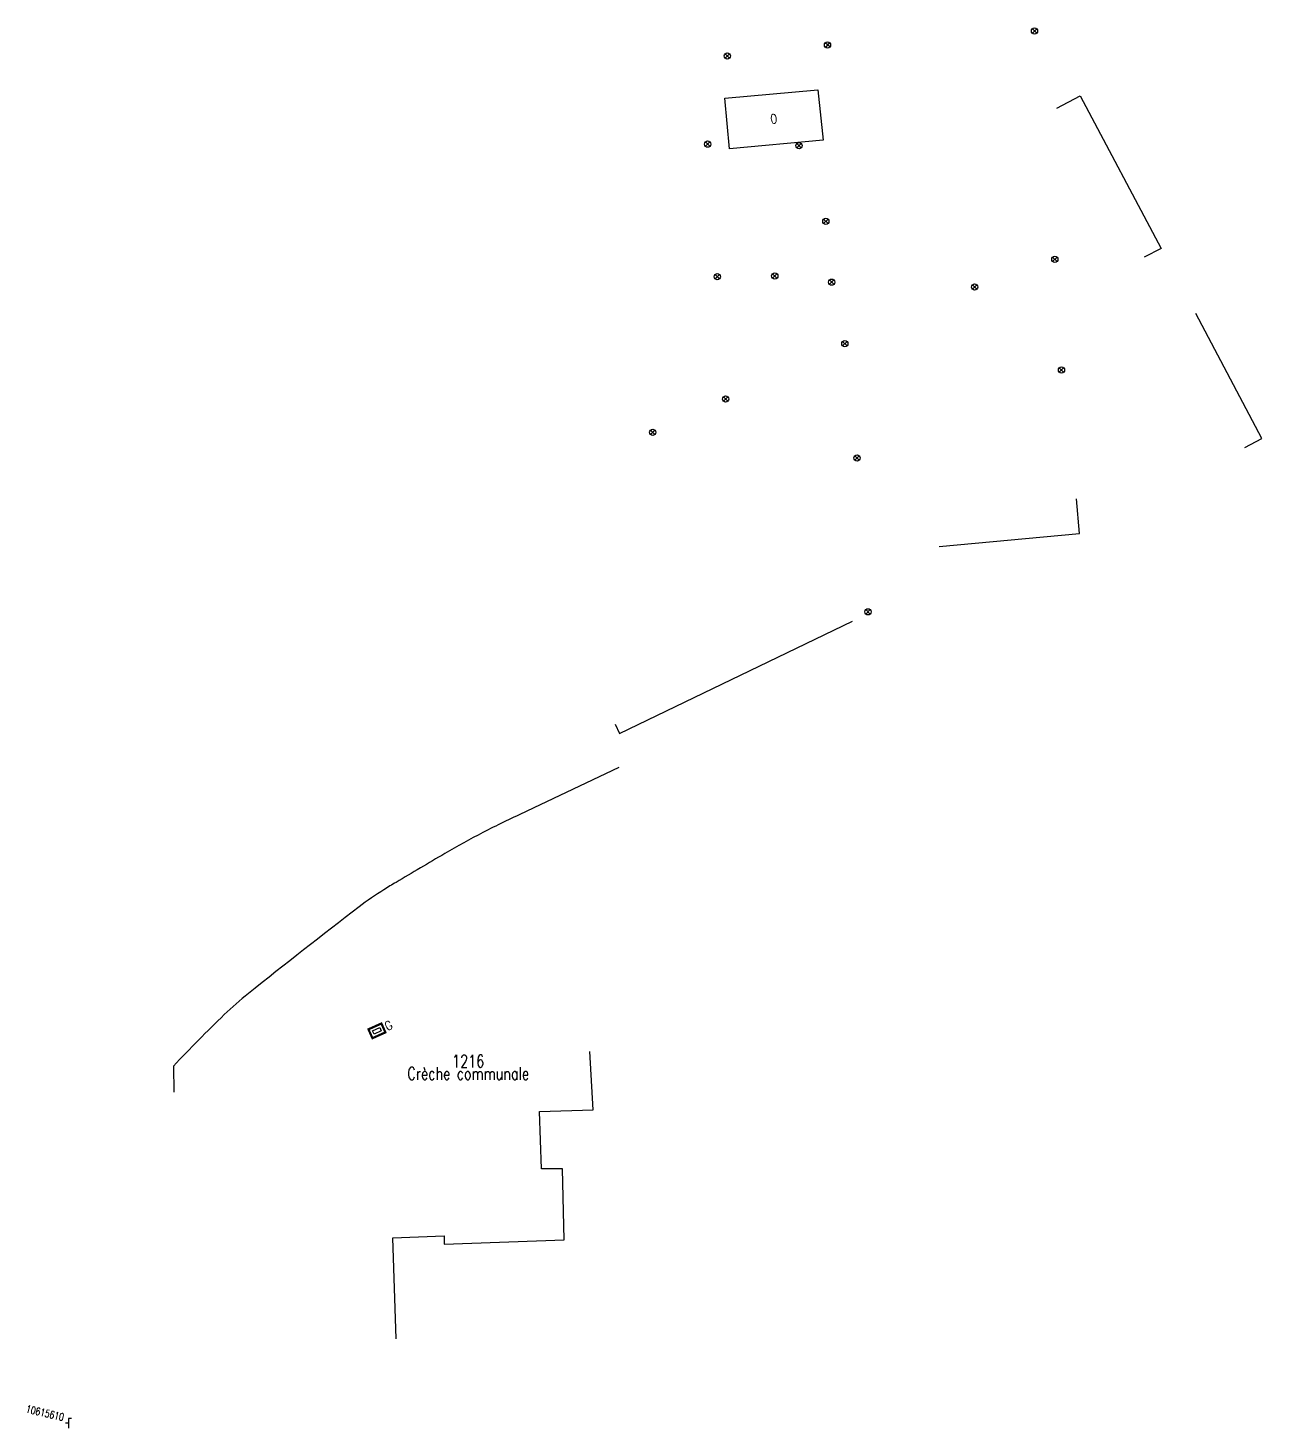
# Model space of a CAD drawing. Header units: millimetres. Extents: x 156980 to 157999, y 121028 to 121966.
# Drawn here: x 157037.6 to 157235.1, y 121742.3 to 121966.3 of the extents above; entities that cross this region are included whole.
import ezdxf
from ezdxf.enums import TextEntityAlignment as Align

# ---------------------------------------------------------------- set-up
doc = ezdxf.new("R2010")
doc.units = ezdxf.units.MM
doc.layers.get('0').update_dxf_attribs({"linetype": 'CONTINUOUS'})
for name, color, linetype in [('BB01', 7, 'CONTINUOUS'), ('BB06', 7, 'CONTINUOUS'), ('BR12', 7, 'CONTINUOUS'), ('G_210', 7, 'CONTINUOUS'), ('W0008', 7, 'CONTINUOUS'), ('W0469', 7, 'CONTINUOUS')]:
    doc.layers.add(name, color=color, linetype=linetype)
doc.styles.add('B_ROMANS', font='ROMANS.shx', dxfattribs={"width": 0.75})
doc.styles.get("Standard").update_dxf_attribs({"font": 'romans.shx', "width": 0.85})

# ---------------------------------------------------------------- blocks, each defined once
blk = doc.blocks.new('br1208')
at = {"color": 0, "linetype": 'Continuous', "flags": 128}
for points in [[(0, 0), (-0.5, 0)], [(0.5, 0.75), (0, 0.75), (0, -0.75)]]:
    blk.add_lwpolyline(points, dxfattribs=at)
at = {"color": 0, "linetype": 'Continuous', "style": 'B_ROMANS', "width": 0.75}
blk.add_attdef('NUM', text='', height=1.2, dxfattribs=at).set_placement((0, 2), align=Align.MIDDLE)
at = {"color": 0, "linetype": 'Continuous', "style": 'B_ROMANS', "width": 0.75, "flags": 3}
for tag, p in [('DEF_LEG', (0, -10)), ('DEF_COUP', (0, -12.5)), ('DEF_TYPE', (0, -15))]:
    blk.add_attdef(tag, text='', height=1.2, dxfattribs=at).set_placement(p, align=Align.MIDDLE)
blk = doc.blocks.new('T469')
at = {"color": 0, "linetype": 'Continuous', "flags": 128}
for points in [[(-0.35, 0.35), (0.35, -0.35)], [(-0.35, -0.35), (0.35, 0.35)]]:
    blk.add_lwpolyline(points, dxfattribs=at)
at = {"color": 0, "linetype": 'Continuous'}
blk.add_circle((0, 0), 0.5, dxfattribs=at)
blk = doc.blocks.new('*U17')
at = {"layer": 'G_210', "color": 0, "linetype": 'Continuous', "const_width": 0.35, "flags": 128}
blk.add_lwpolyline([(2.27, 1.56), (2.27, 0), (0, 0), (0, 1.56)], close=True, dxfattribs=at)
at = {"layer": 'G_210', "color": 0, "linetype": 'Continuous'}
blk.add_lwpolyline([(0.5, 1.06), (1.77, 1.06), (1.77, 0.5), (0.5, 0.5)], close=True, dxfattribs=at)
at = {"layer": 'G_210', "insert": (3.18, 0.8), "char_height": 1.44, "width": 1.3066, "attachment_point": 5}
blk.add_mtext('G', dxfattribs=at)
at = {"layer": 'G_210', "color": 0, "linetype": 'Continuous', "width": 0.75}
for tag, height, p in [('NUM', 2, (2, 12.5)), ('NOM', 2, (2, 9.68)), ('BCL', 1.5, (2, 7))]:
    blk.add_attdef(tag, text='', height=height, dxfattribs=at).set_placement(p, align=Align.MIDDLE)
at = {"layer": 'G_210', "color": 0, "linetype": 'Continuous', "width": 0.75, "flags": 3}
for tag, p in [('DEF_LEG', (2.14, -3.11)), ('DEF_COUP', (2.14, -5.61)), ('DEF_TYPE', (2.14, -8.11))]:
    blk.add_attdef(tag, text='', height=1.2, dxfattribs=at).set_placement(p, align=Align.MIDDLE)

msp = doc.modelspace()

# ---------------------------------------------------------------- linework, layer by layer
at = {"layer": 'BB01', "color": 252, "flags": 128}
for points in [[(157149.1, 121955.04), (157164.03, 121956.4), (157164.85, 121948.34), (157149.85, 121946.98), (157149.11, 121955.04)], [(157202.24, 121953.47), (157205.98, 121955.45), (157218.94, 121931.03), (157216.26, 121929.61)], [(157232.37, 121899.17), (157235.09, 121900.62), (157224.48, 121920.6)], [(157183.44, 121883.36), (157205.89, 121885.43), (157205.38, 121890.97)], [(157131.57, 121854.93), (157132.29, 121853.43), (157169.56, 121871.4)], [(157096.55, 121756.58), (157095.97, 121772.74), (157104.19, 121773.04), (157104.23, 121771.75), (157123.43, 121772.4), (157123.13, 121783.77), (157119.77, 121783.76), (157119.46, 121792.95), (157128.05, 121793.23), (157127.5, 121802.57)]]:
    msp.add_lwpolyline(points, dxfattribs=at)
at = {"layer": 'W0008', "color": 252, "flags": 128}
msp.add_lwpolyline([(157132.17, 121848), (157117.45, 121840.98), (157117.03, 121840.79, 0.012625), (157110.41, 121837.58, 0.013353), (157104.3, 121834.21, 0.001278), (157096.5, 121829.61, 0.005275), (157094.56, 121828.44, 0.024493), (157090.62, 121825.71, 0.004824), (157072.87, 121811.83, 0.023575), (157069.02, 121808.45, 0.011003), (157060.87, 121800.22), (157060.94, 121796.04)], format="xyb", dxfattribs=at)

# ---------------------------------------------------------------- block references
at = {"layer": 'BR12', "color": 252}
ref = msp.add_blockref('br1208', (157044.09, 121743.07), dxfattribs=at)
ref.add_attrib('NUM', '10615610', dxfattribs={"layer": '0', "color": 0, "linetype": 'Continuous', "height": 1.2, "rotation": 347, "style": 'B_ROMANS', "width": 0.75}).set_placement((157040.33, 121744.71), align=Align.MIDDLE)
at = {"layer": 'G_210'}
ref = msp.add_blockref('*U17', (157092.73, 121804.68), dxfattribs=dict(at, rotation=24.15806038047053))
ref.add_attrib('NUM', '1216', dxfattribs={"color": 0, "linetype": 'Continuous', "height": 2, "width": 0.75}).set_placement((157108.05, 121801), align=Align.MIDDLE)
ref.add_attrib('NOM', 'Crèche communale', dxfattribs={"color": 0, "linetype": 'Continuous', "height": 2, "width": 0.75}).set_placement((157108.05, 121799.03), align=Align.MIDDLE)
at = {"layer": 'W0469'}
for p in [(157198.69, 121965.79), (157149.52, 121961.81), (157146.36, 121947.71), (157161, 121947.47), (157165.29, 121935.37), (157201.94, 121929.28), (157147.91, 121926.49), (157157.12, 121926.63), (157166.23, 121925.63), (157189.1, 121924.84), (157168.33, 121915.78), (157203, 121911.58), (157149.24, 121906.93), (157137.59, 121901.61), (157170.29, 121897.5), (157172.02, 121872.89)]:
    msp.add_blockref('T469', p, dxfattribs=at)
at = {"layer": 'W0469', "rotation": 186.3174969253397}
msp.add_blockref('T469', (157165.55, 121963.58), dxfattribs=at)

# ---------------------------------------------------------------- texts
at = {"layer": 'BB06', "color": 252, "width": 0.85}
msp.add_text('0', height=1.5, rotation=6.6492, dxfattribs=at).set_placement((157156.5, 121950.95))

doc.saveas('drawing.dxf')
